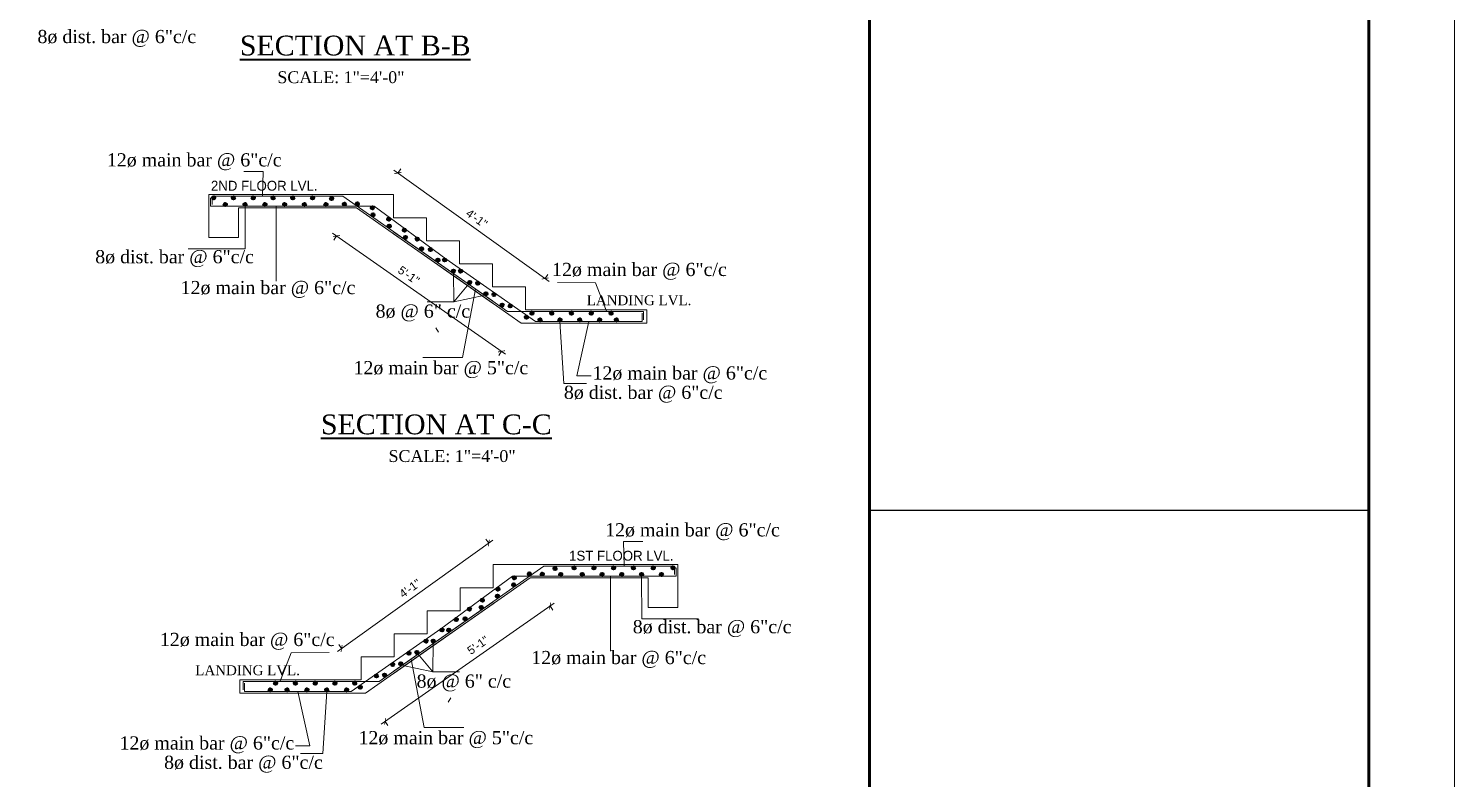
# Model space of a CAD drawing. Header units: inches. Extents: x -12073856 to 12321241, y -1226296 to 1319224.
# Drawn here: x 126667 to 127532, y 49215 to 49670 of the extents above; entities that cross this region are included whole.
import ezdxf
from ezdxf.enums import TextEntityAlignment as Align

# ---------------------------------------------------------------- set-up
doc = ezdxf.new("R2010")
doc.units = ezdxf.units.IN
doc.header["$MEASUREMENT"] = 0
doc.header["$PDMODE"] = 35
for name, color, linetype, lineweight in [('BORDER', 7, 'Continuous', 60), ('Hatch', 9, 'Continuous', 9), ('stair', 132, 'Continuous', 13), ('TEXT', 255, 'Continuous', 35), ('WALL SEC', 2, 'Continuous', 35), ('Window', 3, 'Continuous', 0)]:
    doc.layers.add(name, color=color, linetype=linetype, lineweight=lineweight)
doc.styles.add('bimal', font='arial.ttf')
doc.styles.add('NIR', font='COPRGTL.TTF')
doc.styles.get("Standard").update_dxf_attribs({"font": 'arial.ttf'})
doc.styles.add('TIMES', font='times.ttf')
doc.dimstyles.new('1_96', dxfattribs={"dimtxt": 5, "dimasz": 3, "dimexe": 3, "dimexo": 3, "dimgap": 3, "dimtad": 1, "dimdec": 0, "dimzin": 0, "dimdsep": 46, "dimlunit": 4, "dimtxsty": 'bimal', "dimblk": 'ARCHTICK', "dimcen": 2, "dimdle": 3, "dimclrd": 3, "dimclre": 1, "dimclrt": 4, "dimadec": 0, "dimazin": 0, "dimtfac": 1, "dimtdec": 0, "dimtix": 1, "dimtofl": 0, "dimtmove": 0, "dimatfit": 3, "dimldrblk": 'ARCHTICK', "dimfxl": 1, "dimtolj": 1, "dimtzin": 0, "dimlwd": 0, "dimlwe": 9, "dimarcsym": 0})
doc.dimstyles.new('Copy of Standard', dxfattribs={"dimtxt": 12, "dimasz": 4, "dimexe": 0, "dimexo": 6, "dimgap": 3, "dimtad": 1, "dimdec": 0, "dimzin": 0, "dimdsep": 46, "dimlunit": 4, "dimtxsty": 'Standard', "dimblk": 'ARCHTICK', "dimcen": 0.09, "dimdle": 3, "dimclrd": 256, "dimadec": 0, "dimazin": 0, "dimtfac": 1, "dimtdec": 0, "dimtofl": 0, "dimtmove": 0, "dimatfit": 3, "dimfxl": 1, "dimfxlon": 1, "dimtolj": 1, "dimtzin": 0, "dimlwd": -1, "dimarcsym": 0})

# ---------------------------------------------------------------- blocks, each defined once
blk = doc.blocks.new('_ArchTick')
at = {"color": 0, "linetype": 'ByBlock', "const_width": 0.15}
blk.add_lwpolyline([(-0.5, -0.5), (0.5, 0.5)], dxfattribs=at)
blk = doc.blocks.new('*D2182')
at = {"layer": 'Defpoints', "color": 0, "linetype": 'Continuous', "transparency": 16777216}
for p in [(126971.73, 49336.87), (126871.73, 49266.87), (126883.69, 49249.78)]:
    blk.add_point(p, dxfattribs=at)
at = {"layer": 'WALL SEC', "color": 3, "linetype": 'Continuous', "lineweight": 0, "transparency": 16777216}
blk.add_line((126986.15, 49321.5), (126881.23, 49248.06), dxfattribs=at)
at = {"layer": 'WALL SEC', "color": 1, "linetype": 'Continuous', "lineweight": 9, "transparency": 16777216}
for p, q in [((126983.69, 49319.78), (126985.41, 49317.32)), ((126883.69, 49249.78), (126885.41, 49247.32))]:
    blk.add_line(p, q, dxfattribs=at)
at = {"layer": 'WALL SEC', "color": 3, "linetype": 'Continuous', "lineweight": 0, "transparency": 16777216, "xscale": 3, "yscale": 3, "zscale": 3}
for p, rotation in [((126983.69, 49319.78), 34.99202019856536), ((126883.69, 49249.78), 214.9920201985654)]:
    blk.add_blockref('_ArchTick', p, dxfattribs=dict(at, rotation=rotation))
at = {"layer": 'WALL SEC', "color": 4, "linetype": 'Continuous', "lineweight": 25, "transparency": 16777216, "insert": (126939.96, 49295.95), "char_height": 5, "attachment_point": 5, "rotation": 34.99202, "style": 'bimal'}
blk.add_mtext('\\A1;5\'-1"', dxfattribs=at)
blk = doc.blocks.new('*D2185')
at = {"layer": 'Defpoints', "color": 0, "linetype": 'Continuous', "transparency": 16777216}
for p in [(126946.57, 49357.97), (126960.98, 49337.87), (126871.68, 49273.87)]:
    blk.add_point(p, dxfattribs=at)
at = {"layer": 'WALL SEC', "color": 3, "linetype": 'Continuous', "lineweight": 0, "transparency": 16777216}
blk.add_line((126854.83, 49292.22), (126949.01, 49359.71), dxfattribs=at)
at = {"layer": 'WALL SEC', "color": 1, "linetype": 'Continuous', "lineweight": 9, "transparency": 16777216}
for p, q in [((126946.57, 49357.97), (126944.83, 49360.4)), ((126857.27, 49293.97), (126855.52, 49296.4))]:
    blk.add_line(p, q, dxfattribs=at)
at = {"layer": 'WALL SEC', "color": 3, "linetype": 'Continuous', "lineweight": 0, "transparency": 16777216, "xscale": 3, "yscale": 3, "zscale": 3}
for p, rotation in [((126946.57, 49357.97), 35.62799835688264), ((126857.27, 49293.97), 215.6279983568826)]:
    blk.add_blockref('_ArchTick', p, dxfattribs=dict(at, rotation=rotation))
at = {"layer": 'WALL SEC', "color": 4, "linetype": 'Continuous', "lineweight": 25, "transparency": 16777216, "insert": (126898.71, 49330.44), "char_height": 5, "attachment_point": 5, "rotation": 35.628, "style": 'bimal'}
blk.add_mtext('\\A1;4\'-1"', dxfattribs=at)
blk = doc.blocks.new('*D2183')
at = {"layer": 'Defpoints', "color": 0, "linetype": 'Continuous', "transparency": 16777216}
for p in [(126866.21, 49561.34), (126966.21, 49491.34), (126954.25, 49474.26)]:
    blk.add_point(p, dxfattribs=at)
at = {"layer": 'WALL SEC', "color": 3, "linetype": 'Continuous', "lineweight": 0, "transparency": 16777216}
blk.add_line((126851.8, 49545.98), (126956.71, 49472.53), dxfattribs=at)
at = {"layer": 'WALL SEC', "color": 1, "linetype": 'Continuous', "lineweight": 9, "transparency": 16777216}
for p, q in [((126854.25, 49544.26), (126852.53, 49541.8)), ((126954.25, 49474.26), (126952.53, 49471.8))]:
    blk.add_line(p, q, dxfattribs=at)
at = {"layer": 'WALL SEC', "color": 3, "linetype": 'Continuous', "lineweight": 0, "transparency": 16777216, "xscale": 3, "yscale": 3, "zscale": 3}
for p, rotation in [((126854.25, 49544.26), 145.0079798014346), ((126954.25, 49474.26), 325.0079798014346)]:
    blk.add_blockref('_ArchTick', p, dxfattribs=dict(at, rotation=rotation))
at = {"layer": 'WALL SEC', "color": 4, "linetype": 'Continuous', "lineweight": 25, "transparency": 16777216, "insert": (126897.99, 49520.42), "char_height": 5, "attachment_point": 5, "rotation": 325.00798, "style": 'bimal'}
blk.add_mtext('\\A1;5\'-1"', dxfattribs=at)
blk = doc.blocks.new('*D2186')
at = {"layer": 'Defpoints', "color": 0, "linetype": 'Continuous', "transparency": 16777216}
for p in [(126891.37, 49582.44), (126876.97, 49562.34), (126966.27, 49498.34)]:
    blk.add_point(p, dxfattribs=at)
at = {"layer": 'WALL SEC', "color": 3, "linetype": 'Continuous', "lineweight": 0, "transparency": 16777216}
blk.add_line((126983.11, 49516.69), (126888.93, 49584.19), dxfattribs=at)
at = {"layer": 'WALL SEC', "color": 1, "linetype": 'Continuous', "lineweight": 9, "transparency": 16777216}
for p, q in [((126891.37, 49582.44), (126893.12, 49584.88)), ((126980.67, 49518.44), (126982.42, 49520.88))]:
    blk.add_line(p, q, dxfattribs=at)
at = {"layer": 'WALL SEC', "color": 3, "linetype": 'Continuous', "lineweight": 0, "transparency": 16777216, "xscale": 3, "yscale": 3, "zscale": 3}
for p, rotation in [((126891.37, 49582.44), 144.3720016431174), ((126980.67, 49518.44), 324.3720016431174)]:
    blk.add_blockref('_ArchTick', p, dxfattribs=dict(at, rotation=rotation))
at = {"layer": 'WALL SEC', "color": 4, "linetype": 'Continuous', "lineweight": 25, "transparency": 16777216, "insert": (126939.23, 49554.92), "char_height": 5, "attachment_point": 5, "rotation": 324.372, "style": 'bimal'}
blk.add_mtext('\\A1;4\'-1"', dxfattribs=at)

msp = doc.modelspace()

# ---------------------------------------------------------------- hatches: boundary and pattern name
at = {"layer": 'WALL SEC'}
for points in [[(126780.69, 49567.34, -0.407959), (126779.72, 49566.34), (126779.67, 49566.34, -0.407959), (126778.69, 49567.34, -1)], [(126787.74, 49563.34, -0.407959), (126786.76, 49562.34), (126786.71, 49562.34, -0.407959), (126785.74, 49563.34, -1)], [(126792.69, 49567.34, -0.407959), (126791.72, 49566.34), (126791.67, 49566.34, -0.407959), (126790.69, 49567.34, -1)], [(126799.74, 49563.34, -0.407959), (126798.76, 49562.34), (126798.71, 49562.34, -0.407959), (126797.74, 49563.34, -1)], [(126804.69, 49567.34, -0.407959), (126803.72, 49566.34), (126803.67, 49566.34, -0.407959), (126802.69, 49567.34, -1)], [(126811.74, 49563.34, -0.407959), (126810.76, 49562.34), (126810.71, 49562.34, -0.407959), (126809.74, 49563.34, -1)], [(126816.69, 49567.34, -0.407959), (126815.72, 49566.34), (126815.67, 49566.34, -0.407959), (126814.69, 49567.34, -1)], [(126823.74, 49563.34, -0.407959), (126822.76, 49562.34), (126822.71, 49562.34, -0.407959), (126821.74, 49563.34, -1)], [(126828.69, 49567.34, -0.407959), (126827.72, 49566.34), (126827.67, 49566.34, -0.407959), (126826.69, 49567.34, -1)], [(126835.74, 49563.34, -0.407959), (126834.76, 49562.34), (126834.71, 49562.34, -0.407959), (126833.74, 49563.34, -1)], [(126840.69, 49567.34, -0.407959), (126839.72, 49566.34), (126839.67, 49566.34, -0.407959), (126838.69, 49567.34, -1)], [(126848.74, 49563.34, -0.407959), (126847.76, 49562.34), (126847.71, 49562.34, -0.407959), (126846.74, 49563.34, -1)], [(126852.23, 49566.91, -0.407959), (126851.25, 49565.91), (126851.2, 49565.91, -0.407959), (126850.23, 49566.91, -1)], [(126860.01, 49563.45, -0.407959), (126859.04, 49562.45), (126858.99, 49562.45, -0.407959), (126858.01, 49563.45, -1)], [(126867.82, 49563.75, -0.407959), (126866.85, 49562.75), (126866.8, 49562.75, -0.407959), (126865.82, 49563.75, -1)], [(126876.99, 49561.34, -0.407959), (126876.02, 49560.34), (126875.97, 49560.34, -0.407959), (126874.99, 49561.34, -1)], [(126877.32, 49557.11, -0.407959), (126876.34, 49556.11), (126876.3, 49556.11, -0.407959), (126875.32, 49557.11, -1)], [(126886.82, 49554.45, -0.407959), (126885.85, 49553.45), (126885.8, 49553.45, -0.407959), (126884.82, 49554.45, -1)], [(126887.15, 49550.23, -0.407959), (126886.17, 49549.23), (126886.13, 49549.23, -0.407959), (126885.15, 49550.23, -1)], [(126896.32, 49547.81, -0.407959), (126895.34, 49546.81), (126895.3, 49546.81, -0.407959), (126894.32, 49547.81, -1)], [(126896.98, 49543.35, -0.407959), (126896, 49542.35), (126895.96, 49542.35, -0.407959), (126894.98, 49543.35, -1)], [(126904.13, 49542.36, -0.407959), (126903.15, 49541.36), (126903.11, 49541.36, -0.407959), (126902.13, 49542.36, -1)], [(126906.81, 49536.46, -0.407959), (126905.83, 49535.46), (126905.79, 49535.46, -0.407959), (126904.81, 49536.46, -1)], [(126912.17, 49535.99, -0.407959), (126911.2, 49534.99), (126911.15, 49534.99, -0.407959), (126910.17, 49535.99, -1)], [(126916.64, 49529.58, -0.407959), (126915.66, 49528.58), (126915.62, 49528.58, -0.407959), (126914.64, 49529.58, -1)], [(126920.75, 49529.65, -0.407959), (126919.77, 49528.65), (126919.73, 49528.65, -0.407959), (126918.75, 49529.65, -1)], [(126926.13, 49522.94, -0.407959), (126925.15, 49521.94), (126925.11, 49521.94, -0.407959), (126924.13, 49522.94, -1)], [(126930.42, 49522.94, -0.407959), (126929.44, 49521.94), (126929.4, 49521.94, -0.407959), (126928.42, 49522.94, -1)], [(126935.96, 49516.06, -0.407959), (126934.98, 49515.06), (126934.94, 49515.06, -0.407959), (126933.96, 49516.06, -1)], [(126940.86, 49515.54, -0.407959), (126939.88, 49514.54), (126939.84, 49514.54, -0.407959), (126938.86, 49515.54, -1)], [(126945.79, 49509.17, -0.407959), (126944.82, 49508.17), (126944.77, 49508.17, -0.407959), (126943.79, 49509.17, -1)], [(126950.69, 49508.66, -0.407959), (126949.71, 49507.66), (126949.67, 49507.66, -0.407959), (126948.69, 49508.66, -1)], [(126955.62, 49502.29, -0.407959), (126954.65, 49501.29), (126954.6, 49501.29, -0.407959), (126953.62, 49502.29, -1)], [(126960.52, 49501.78, -0.407959), (126959.54, 49500.78), (126959.5, 49500.78, -0.407959), (126958.52, 49501.78, -1)], [(126970.35, 49494.9, -0.407959), (126969.37, 49493.9), (126969.33, 49493.9, -0.407959), (126968.35, 49494.9, -1)], [(126973.69, 49497.34, -0.407959), (126972.72, 49496.34), (126972.67, 49496.34, -0.407959), (126971.69, 49497.34, -1)], [(126978.69, 49493.34, -0.407959), (126977.72, 49492.34), (126977.67, 49492.34, -0.407959), (126976.69, 49493.34, -1)], [(126985.69, 49497.34, -0.407959), (126984.72, 49496.34), (126984.67, 49496.34, -0.407959), (126983.69, 49497.34, -1)], [(126990.69, 49493.34, -0.407959), (126989.72, 49492.34), (126989.67, 49492.34, -0.407959), (126988.69, 49493.34, -1)], [(126997.69, 49497.34, -0.407959), (126996.72, 49496.34), (126996.67, 49496.34, -0.407959), (126995.69, 49497.34, -1)], [(127002.69, 49493.34, -0.407959), (127001.72, 49492.34), (127001.67, 49492.34, -0.407959), (127000.69, 49493.34, -1)], [(127009.69, 49497.34, -0.407959), (127008.72, 49496.34), (127008.67, 49496.34, -0.407959), (127007.69, 49497.34, -1)], [(127014.69, 49493.34, -0.407959), (127013.72, 49492.34), (127013.67, 49492.34, -0.407959), (127012.69, 49493.34, -1)], [(127021.69, 49497.34, -0.407959), (127020.72, 49496.34), (127020.67, 49496.34, -0.407959), (127019.69, 49497.34, -1)], [(127024.92, 49493.34, -0.407959), (127023.95, 49492.34), (127023.9, 49492.34, -0.407959), (127022.92, 49493.34, -1)], [(126960.95, 49336.86, 0.407959), (126961.93, 49335.86), (126961.97, 49335.86, 0.407959), (126962.95, 49336.86, 1)], [(126970.12, 49339.28, 0.407959), (126971.1, 49338.28), (126971.14, 49338.28, 0.407959), (126972.12, 49339.28, 1)], [(126977.93, 49338.98, 0.407959), (126978.91, 49337.98), (126978.95, 49337.98, 0.407959), (126979.93, 49338.98, 1)], [(126985.72, 49342.43, 0.407959), (126986.7, 49341.43), (126986.74, 49341.43, 0.407959), (126987.72, 49342.43, 1)], [(126989.21, 49338.86, 0.407959), (126990.19, 49337.86), (126990.23, 49337.86, 0.407959), (126991.21, 49338.86, 1)], [(126997.25, 49342.86, 0.407959), (126998.23, 49341.86), (126998.27, 49341.86, 0.407959), (126999.25, 49342.86, 1)], [(127002.21, 49338.86, 0.407959), (127003.19, 49337.86), (127003.23, 49337.86, 0.407959), (127004.21, 49338.86, 1)], [(127009.25, 49342.86, 0.407959), (127010.23, 49341.86), (127010.27, 49341.86, 0.407959), (127011.25, 49342.86, 1)], [(127014.21, 49338.86, 0.407959), (127015.19, 49337.86), (127015.23, 49337.86, 0.407959), (127016.21, 49338.86, 1)], [(127021.25, 49342.86, 0.407959), (127022.23, 49341.86), (127022.27, 49341.86, 0.407959), (127023.25, 49342.86, 1)], [(127026.21, 49338.86, 0.407959), (127027.19, 49337.86), (127027.23, 49337.86, 0.407959), (127028.21, 49338.86, 1)], [(127033.25, 49342.86, 0.407959), (127034.23, 49341.86), (127034.27, 49341.86, 0.407959), (127035.25, 49342.86, 1)], [(127038.21, 49338.86, 0.407959), (127039.19, 49337.86), (127039.23, 49337.86, 0.407959), (127040.21, 49338.86, 1)], [(127045.25, 49342.86, 0.407959), (127046.23, 49341.86), (127046.27, 49341.86, 0.407959), (127047.25, 49342.86, 1)], [(127050.21, 49338.86, 0.407959), (127051.19, 49337.86), (127051.23, 49337.86, 0.407959), (127052.21, 49338.86, 1)], [(127057.25, 49342.86, 0.407959), (127058.23, 49341.86), (127058.27, 49341.86, 0.407959), (127059.25, 49342.86, 1)], [(126951.12, 49329.98, 0.407959), (126952.1, 49328.98), (126952.14, 49328.98, 0.407959), (126953.12, 49329.98, 1)], [(126960.63, 49332.63, 0.407959), (126961.61, 49331.63), (126961.65, 49331.63, 0.407959), (126962.63, 49332.63, 1)], [(126933.81, 49317.88, 0.407959), (126934.79, 49316.88), (126934.83, 49316.88, 0.407959), (126935.81, 49317.88, 1)], [(126940.97, 49318.87, 0.407959), (126941.94, 49317.87), (126941.99, 49317.87, 0.407959), (126942.97, 49318.87, 1)], [(126941.63, 49323.33, 0.407959), (126942.61, 49322.34), (126942.65, 49322.34, 0.407959), (126943.63, 49323.33, 1)], [(126950.8, 49325.75, 0.407959), (126951.77, 49324.75), (126951.82, 49324.75, 0.407959), (126952.8, 49325.75, 1)], [(126925.77, 49311.52, 0.407959), (126926.75, 49310.52), (126926.79, 49310.52, 0.407959), (126927.77, 49311.52, 1)], [(126931.13, 49311.99, 0.407959), (126932.11, 49310.99), (126932.16, 49310.99, 0.407959), (126933.13, 49311.99, 1)], [(126917.19, 49305.18, 0.407959), (126918.17, 49304.18), (126918.21, 49304.18, 0.407959), (126919.19, 49305.18, 1)], [(126921.3, 49305.11, 0.407959), (126922.28, 49304.11), (126922.33, 49304.11, 0.407959), (126923.3, 49305.11, 1)], [(126901.98, 49291.58, 0.407959), (126902.96, 49290.58), (126903, 49290.58, 0.407959), (126903.98, 49291.58, 1)], [(126907.52, 49298.46, 0.407959), (126908.5, 49297.46), (126908.54, 49297.46, 0.407959), (126909.52, 49298.46, 1)], [(126911.81, 49298.46, 0.407959), (126912.79, 49297.46), (126912.83, 49297.46, 0.407959), (126913.81, 49298.46, 1)], [(126887.25, 49284.18, 0.407959), (126888.23, 49283.19), (126888.28, 49283.19, 0.407959), (126889.25, 49284.18, 1)], [(126892.15, 49284.7, 0.407959), (126893.13, 49283.7), (126893.17, 49283.7, 0.407959), (126894.15, 49284.7, 1)], [(126897.08, 49291.07, 0.407959), (126898.06, 49290.07), (126898.11, 49290.07, 0.407959), (126899.08, 49291.07, 1)], [(126877.42, 49277.3, 0.407959), (126878.4, 49276.3), (126878.44, 49276.3, 0.407959), (126879.42, 49277.3, 1)], [(126882.32, 49277.82, 0.407959), (126883.3, 49276.82), (126883.34, 49276.82, 0.407959), (126884.32, 49277.82, 1)], [(126813.02, 49268.86, 0.407959), (126814, 49267.86), (126814.04, 49267.86, 0.407959), (126815.02, 49268.86, 1)], [(126816.25, 49272.86, 0.407959), (126817.23, 49271.86), (126817.27, 49271.86, 0.407959), (126818.25, 49272.86, 1)], [(126823.25, 49268.86, 0.407959), (126824.23, 49267.86), (126824.27, 49267.86, 0.407959), (126825.25, 49268.86, 1)], [(126828.25, 49272.86, 0.407959), (126829.23, 49271.86), (126829.27, 49271.86, 0.407959), (126830.25, 49272.86, 1)], [(126835.25, 49268.86, 0.407959), (126836.23, 49267.86), (126836.27, 49267.86, 0.407959), (126837.25, 49268.86, 1)], [(126840.25, 49272.86, 0.407959), (126841.23, 49271.86), (126841.27, 49271.86, 0.407959), (126842.25, 49272.86, 1)], [(126847.25, 49268.86, 0.407959), (126848.23, 49267.86), (126848.27, 49267.86, 0.407959), (126849.25, 49268.86, 1)], [(126852.25, 49272.86, 0.407959), (126853.23, 49271.86), (126853.27, 49271.86, 0.407959), (126854.25, 49272.86, 1)], [(126859.25, 49268.86, 0.407959), (126860.23, 49267.86), (126860.27, 49267.86, 0.407959), (126861.25, 49268.86, 1)], [(126864.25, 49272.86, 0.407959), (126865.23, 49271.86), (126865.27, 49271.86, 0.407959), (126866.25, 49272.86, 1)], [(126867.59, 49270.42, 0.407959), (126868.57, 49269.42), (126868.61, 49269.42, 0.407959), (126869.59, 49270.42, 1)]]:
    msp.add_hatch(color=256, dxfattribs=at).paths.add_polyline_path(points)

# ---------------------------------------------------------------- linework, layer by layer
at = {"layer": 'BORDER'}
msp.add_line((127177.37, 48129.4), (127177.37, 50218.25), dxfattribs=at)
at = {"layer": 'BORDER', "lineweight": 25}
msp.add_line((127480.18, 49377.74), (127177.37, 49377.74), dxfattribs=at)
at = {"layer": 'BORDER'}
msp.add_lwpolyline([(127480.18, 50218.25), (127480.18, 48127.4), (124417.35, 48127.4), (124417.35, 50218.25)], close=True, dxfattribs=at)
at = {"layer": 'Hatch'}
for p, q in [((126817.69, 49562.34), (126817.69, 49516.77)), ((127020.25, 49337.87), (127020.25, 49292.29))]:
    msp.add_line(p, q, dxfattribs=at)
for points in [[(126798.74, 49562.34), (126798.69, 49536.52), (126764.15, 49536.52)], [(127039.21, 49337.87), (127039.25, 49312.05), (127073.79, 49312.05)]]:
    msp.add_lwpolyline(points, dxfattribs=at)
at = {"layer": 'stair'}
for p, q in [((126868.74, 49569.34), (126776.74, 49569.34)), ((126776.74, 49569.34), (126776.74, 49561.34)), ((126776.74, 49543.34), (126776.74, 49561.34)), ((126777.74, 49562.34), (126777.74, 49567.34)), ((126876.97, 49562.34), (126777.74, 49562.34)), ((126857.96, 49568.34), (126778.74, 49568.34)), ((126778.74, 49568.34), (126778.74, 49563.34)), ((126794.74, 49561.34), (126794.74, 49543.34)), ((126866.21, 49561.34), (126794.74, 49561.34)), ((126857.96, 49568.34), (126948.74, 49504.8)), ((126866.21, 49561.34), (126948.74, 49503.58)), ((126876.97, 49562.34), (126920.44, 49530.42)), ((126794.74, 49543.34), (126776.74, 49543.34)), ((126888.74, 49546.8), (126908.74, 49532.8)), ((126888.74, 49545.58), (126908.74, 49531.58)), ((126908.74, 49532.8), (126928.74, 49518.8)), ((126908.74, 49531.58), (126928.74, 49517.58)), ((126920.44, 49530.42), (126974.84, 49492.34)), ((126928.74, 49518.8), (126957.96, 49498.34)), ((126928.74, 49517.58), (126966.21, 49491.34)), ((126957.96, 49498.34), (127040.43, 49498.34)), ((127042.47, 49499.34), (126968.74, 49499.34)), ((127039.47, 49492.34), (126974.84, 49492.34)), ((127039.47, 49492.34), (127039.47, 49497.34)), ((127040.43, 49498.34), (127040.43, 49493.34)), ((127042.47, 49499.34), (127042.47, 49491.34)), ((126914.33, 49488.42), (126916.04, 49485.84)), ((127042.47, 49491.34), (126966.21, 49491.34)), ((126969.21, 49344.87), (127061.21, 49344.87)), ((127061.21, 49344.87), (127061.21, 49336.87)), ((126979.99, 49343.87), (126889.21, 49280.32)), ((126971.73, 49336.87), (126889.21, 49279.1)), ((126960.98, 49337.87), (126917.5, 49305.95)), ((126960.98, 49337.87), (127060.21, 49337.87)), ((126971.73, 49336.87), (127043.21, 49336.87)), ((126979.99, 49343.87), (127059.21, 49343.87)), ((127043.21, 49336.87), (127043.21, 49318.87)), ((127059.21, 49343.87), (127059.21, 49338.87)), ((127060.21, 49337.87), (127060.21, 49342.87)), ((127061.21, 49318.87), (127061.21, 49336.87)), ((126949.21, 49322.32), (126929.21, 49308.32)), ((126949.21, 49321.1), (126929.21, 49307.1)), ((127043.21, 49318.87), (127061.21, 49318.87)), ((126917.5, 49305.95), (126863.1, 49267.87)), ((126929.21, 49308.32), (126909.21, 49294.32)), ((126929.21, 49307.1), (126909.21, 49293.1)), ((126909.21, 49293.1), (126871.73, 49266.87)), ((126909.21, 49294.32), (126879.99, 49273.87)), ((126795.47, 49274.87), (126795.47, 49266.87)), ((126795.47, 49274.87), (126869.21, 49274.87)), ((126795.47, 49266.87), (126871.73, 49266.87)), ((126879.99, 49273.87), (126797.51, 49273.87)), ((126797.51, 49273.87), (126797.51, 49268.87)), ((126798.47, 49267.87), (126798.47, 49272.87)), ((126798.47, 49267.87), (126863.1, 49267.87)), ((126923.61, 49263.95), (126921.91, 49261.37))]:
    msp.add_line(p, q, dxfattribs=at)
for points in [[(126888.74, 49555.34), (126888.74, 49569.34), (126868.74, 49569.34)], [(126908.74, 49541.34), (126908.74, 49555.34), (126888.74, 49555.34)], [(126928.74, 49527.34), (126928.74, 49541.34), (126908.74, 49541.34)], [(126948.74, 49513.34), (126948.74, 49527.34), (126928.74, 49527.34)], [(126968.74, 49499.34), (126968.74, 49513.34), (126948.74, 49513.34)], [(126949.21, 49330.87), (126949.21, 49344.87), (126969.21, 49344.87)], [(126929.21, 49316.87), (126929.21, 49330.87), (126949.21, 49330.87)], [(126909.21, 49302.87), (126909.21, 49316.87), (126929.21, 49316.87)], [(126889.21, 49288.87), (126889.21, 49302.87), (126909.21, 49302.87)], [(126869.21, 49274.87), (126869.21, 49288.87), (126889.21, 49288.87)]]:
    msp.add_lwpolyline(points, dxfattribs=at)
at = {"layer": 'WALL SEC'}
for centre in [(126779.69, 49567.34), (126786.74, 49563.34), (126791.69, 49567.34), (126798.74, 49563.34), (126803.69, 49567.34), (126810.74, 49563.34), (126815.69, 49567.34), (126822.74, 49563.34), (126827.69, 49567.34), (126834.74, 49563.34), (126839.69, 49567.34), (126847.74, 49563.34), (126851.23, 49566.91), (126859.01, 49563.46), (126866.82, 49563.76), (126875.99, 49561.34), (126876.32, 49557.11), (126885.82, 49554.46), (126886.15, 49550.23), (126895.32, 49547.81), (126895.98, 49543.35), (126903.13, 49542.36), (126905.81, 49536.47), (126911.17, 49536), (126915.64, 49529.59), (126919.75, 49529.66), (126925.13, 49522.94), (126929.42, 49522.94), (126934.96, 49516.06), (126939.86, 49515.55), (126944.79, 49509.18), (126949.69, 49508.66), (126954.62, 49502.3), (126959.52, 49501.78), (126969.35, 49494.9), (126972.69, 49497.34), (126977.69, 49493.34), (126984.69, 49497.34), (126989.69, 49493.34), (126996.69, 49497.34), (127001.69, 49493.34), (127008.69, 49497.34), (127013.69, 49493.34), (127020.69, 49497.34), (127023.92, 49493.34), (126961.95, 49336.87), (126971.12, 49339.28), (126978.93, 49338.98), (126986.72, 49342.44), (126990.21, 49338.87), (126998.25, 49342.87), (127003.21, 49338.87), (127010.25, 49342.87), (127015.21, 49338.87), (127022.25, 49342.87), (127027.21, 49338.87), (127034.25, 49342.87), (127039.21, 49338.87), (127046.25, 49342.87), (127051.21, 49338.87), (127058.25, 49342.87), (126952.12, 49329.98), (126961.63, 49332.64), (126934.81, 49317.89), (126941.97, 49318.88), (126942.63, 49323.34), (126951.8, 49325.76), (126926.77, 49311.52), (126932.13, 49311.99), (126918.19, 49305.19), (126922.3, 49305.11), (126902.98, 49291.59), (126908.52, 49298.47), (126912.81, 49298.47), (126888.25, 49284.19), (126893.15, 49284.71), (126898.08, 49291.07), (126878.42, 49277.31), (126883.32, 49277.82), (126814.02, 49268.87), (126817.25, 49272.87), (126824.25, 49268.87), (126829.25, 49272.87), (126836.25, 49268.87), (126841.25, 49272.87), (126848.25, 49268.87), (126853.25, 49272.87), (126860.25, 49268.87), (126865.25, 49272.87), (126868.59, 49270.43)]:
    msp.add_circle(centre, 1, dxfattribs=at)
at = {"layer": 'Window'}
msp.add_lwpolyline([(127532.18, 50270.25), (127532.18, 48075.4), (124365.35, 48075.4), (124365.35, 50270.25)], close=True, dxfattribs=at)

# ---------------------------------------------------------------- texts
at = {"char_height": 6}
for s, insert, width, attachment_point, style in [('2ND FLOOR LVL.', (126842.69, 49577.73), 152.2021, 3, 'NIR'), ('\\pt6;LANDING LVL.', (127069.38, 49508.25), 121.6844, 3, 'TIMES'), ('1ST FLOOR LVL.', (126995.25, 49353.25), 152.2021, 1, 'NIR'), ('\\pt6;LANDING LVL.', (126768.56, 49283.78), 121.6844, 1, 'TIMES')]:
    msp.add_mtext(s, dxfattribs=dict(at, insert=insert, width=width, attachment_point=attachment_point, style=style))
at = {"layer": 'TEXT', "style": 'TIMES'}
for s, p in [('%%USECTION AT B-B', (126865.53, 49659.79)), ('%%USECTION AT C-C', (126914.72, 49429.94))]:
    msp.add_text(s, height=12, dxfattribs=at).set_placement(p, align=Align.MIDDLE_CENTER)
at = {"layer": 'TEXT', "char_height": 8, "style": 'TIMES'}
for s, insert, attachment_point in [('8ø dist. bar @ 6"c/c', (126769.08, 49658.93), 9), ('12ø main bar @ 6"c/c', (126714.89, 49584.11), 7), ('8ø dist. bar @ 6"c/c', (126707.84, 49525.35), 7), ('12ø main bar @ 6"c/c', (126984.91, 49517.63), 7), ('12ø main bar @ 6"c/c', (126759.66, 49506.64), 7), ('8ø @ 6" c/c', (126877.88, 49492.36), 7), ('12ø main bar @ 5"c/c', (126864.47, 49458.02), 7), ('12ø main bar @ 6"c/c', (127009.4, 49454.83), 7), ('8ø dist. bar @ 6"c/c', (126992.08, 49443.08), 7), ('12ø main bar @ 6"c/c', (127123.05, 49359.64), 9), ('8ø dist. bar @ 6"c/c', (127130.11, 49300.88), 9), ('12ø main bar @ 6"c/c', (126853.04, 49293.15), 9), ('12ø main bar @ 6"c/c', (127078.29, 49282.17), 9), ('8ø @ 6" c/c', (126960.07, 49267.89), 9), ('12ø main bar @ 6"c/c', (126828.55, 49230.35), 9), ('12ø main bar @ 5"c/c', (126973.47, 49233.55), 9), ('8ø dist. bar @ 6"c/c', (126845.87, 49218.61), 9)]:
    msp.add_mtext(s, dxfattribs=dict(at, insert=insert, attachment_point=attachment_point))
at = {"layer": 'TEXT', "char_height": 7.2, "width": 216.4317, "attachment_point": 5, "style": 'TIMES'}
for insert in [(126856.87, 49640.49), (126924.29, 49410.64)]:
    msp.add_mtext('SCALE: 1"=4\'-0"', dxfattribs=dict(at, insert=insert))

# ---------------------------------------------------------------- dimensions: what is measured, and where the dimension line sits
at = {"layer": 'WALL SEC', "linetype": 'Continuous', "lineweight": 25}
for p1, p2, distance, picture, middle in [((126966.27, 49498.34), (126876.97, 49562.34), -24.73, '*D2186', (126939.23, 49554.92)), ((126871.68, 49273.87), (126960.98, 49337.87), 24.73, '*D2185', (126898.71, 49330.44))]:
    dim = msp.add_aligned_dim(p1=p1, p2=p2, distance=distance, text='4\'-1"', dimstyle='1_96', override={"dimfxl": 0, "dimfxlon": 1, "dimarcsym": 1}, dxfattribs=at)
    dim.commit()
    dim.dimension.update_dxf_attribs({"geometry": picture, "text_midpoint": middle})
for base, p1, p2, angle, picture, middle in [((126954.25, 49474.26), (126866.21, 49561.34), (126966.21, 49491.34), 325.00798, '*D2183', (126894.8, 49515.87)), ((126883.69, 49249.78), (126971.73, 49336.87), (126871.73, 49266.87), 214.99202, '*D2182', (126943.14, 49291.4))]:
    dim = msp.add_linear_dim(base=base, p1=p1, p2=p2, angle=angle, text='5\'-1"', dimstyle='1_96', override={"dimfxl": 0, "dimfxlon": 1, "dimarcsym": 1}, dxfattribs=at)
    dim.commit()
    dim.dimension.update_dxf_attribs({"geometry": picture, "text_midpoint": middle, "dimtype": 161})

# ---------------------------------------------------------------- leaders
at = {"layer": 'Hatch'}
for points in [[(126809.22, 49568.34), (126809.63, 49583.45), (126798.02, 49583.45)], [(126925.21, 49522.02), (126925.4, 49504.22), (126909.12, 49504.22)], [(126938.45, 49512), (126930.6, 49470.46), (126906.49, 49470.46)], [(126934.4, 49515.19), (126925.4, 49504.22), (126909.12, 49504.22)], [(127017.93, 49498.71), (127011.2, 49515.91), (126988.12, 49515.98)], [(126944.42, 49508.28), (126925.4, 49504.22), (126909.12, 49504.22)], [(126989.69, 49492.34), (126992.11, 49454.65), (127005.7, 49454.65)], [(127007.16, 49492.34), (126999.84, 49459.41), (127008.61, 49459.41)], [(127028.73, 49343.87), (127028.31, 49358.98), (127039.93, 49358.97)], [(126912.73, 49297.54), (126912.54, 49279.75), (126928.82, 49279.75)], [(126820.01, 49274.23), (126826.75, 49291.43), (126849.83, 49291.5)], [(126899.49, 49287.52), (126907.34, 49245.99), (126931.45, 49245.99)], [(126903.54, 49290.72), (126912.54, 49279.75), (126928.82, 49279.75)], [(126893.53, 49283.81), (126912.54, 49279.75), (126928.82, 49279.75)], [(126830.79, 49267.87), (126838.1, 49234.93), (126829.33, 49234.94)], [(126848.25, 49267.87), (126845.83, 49230.18), (126832.25, 49230.18)]]:
    msp.add_leader(points, dimstyle='Copy of Standard', override={"dimasz": 2, "dimtad": 0}, dxfattribs=at)

doc.saveas('drawing.dxf')
